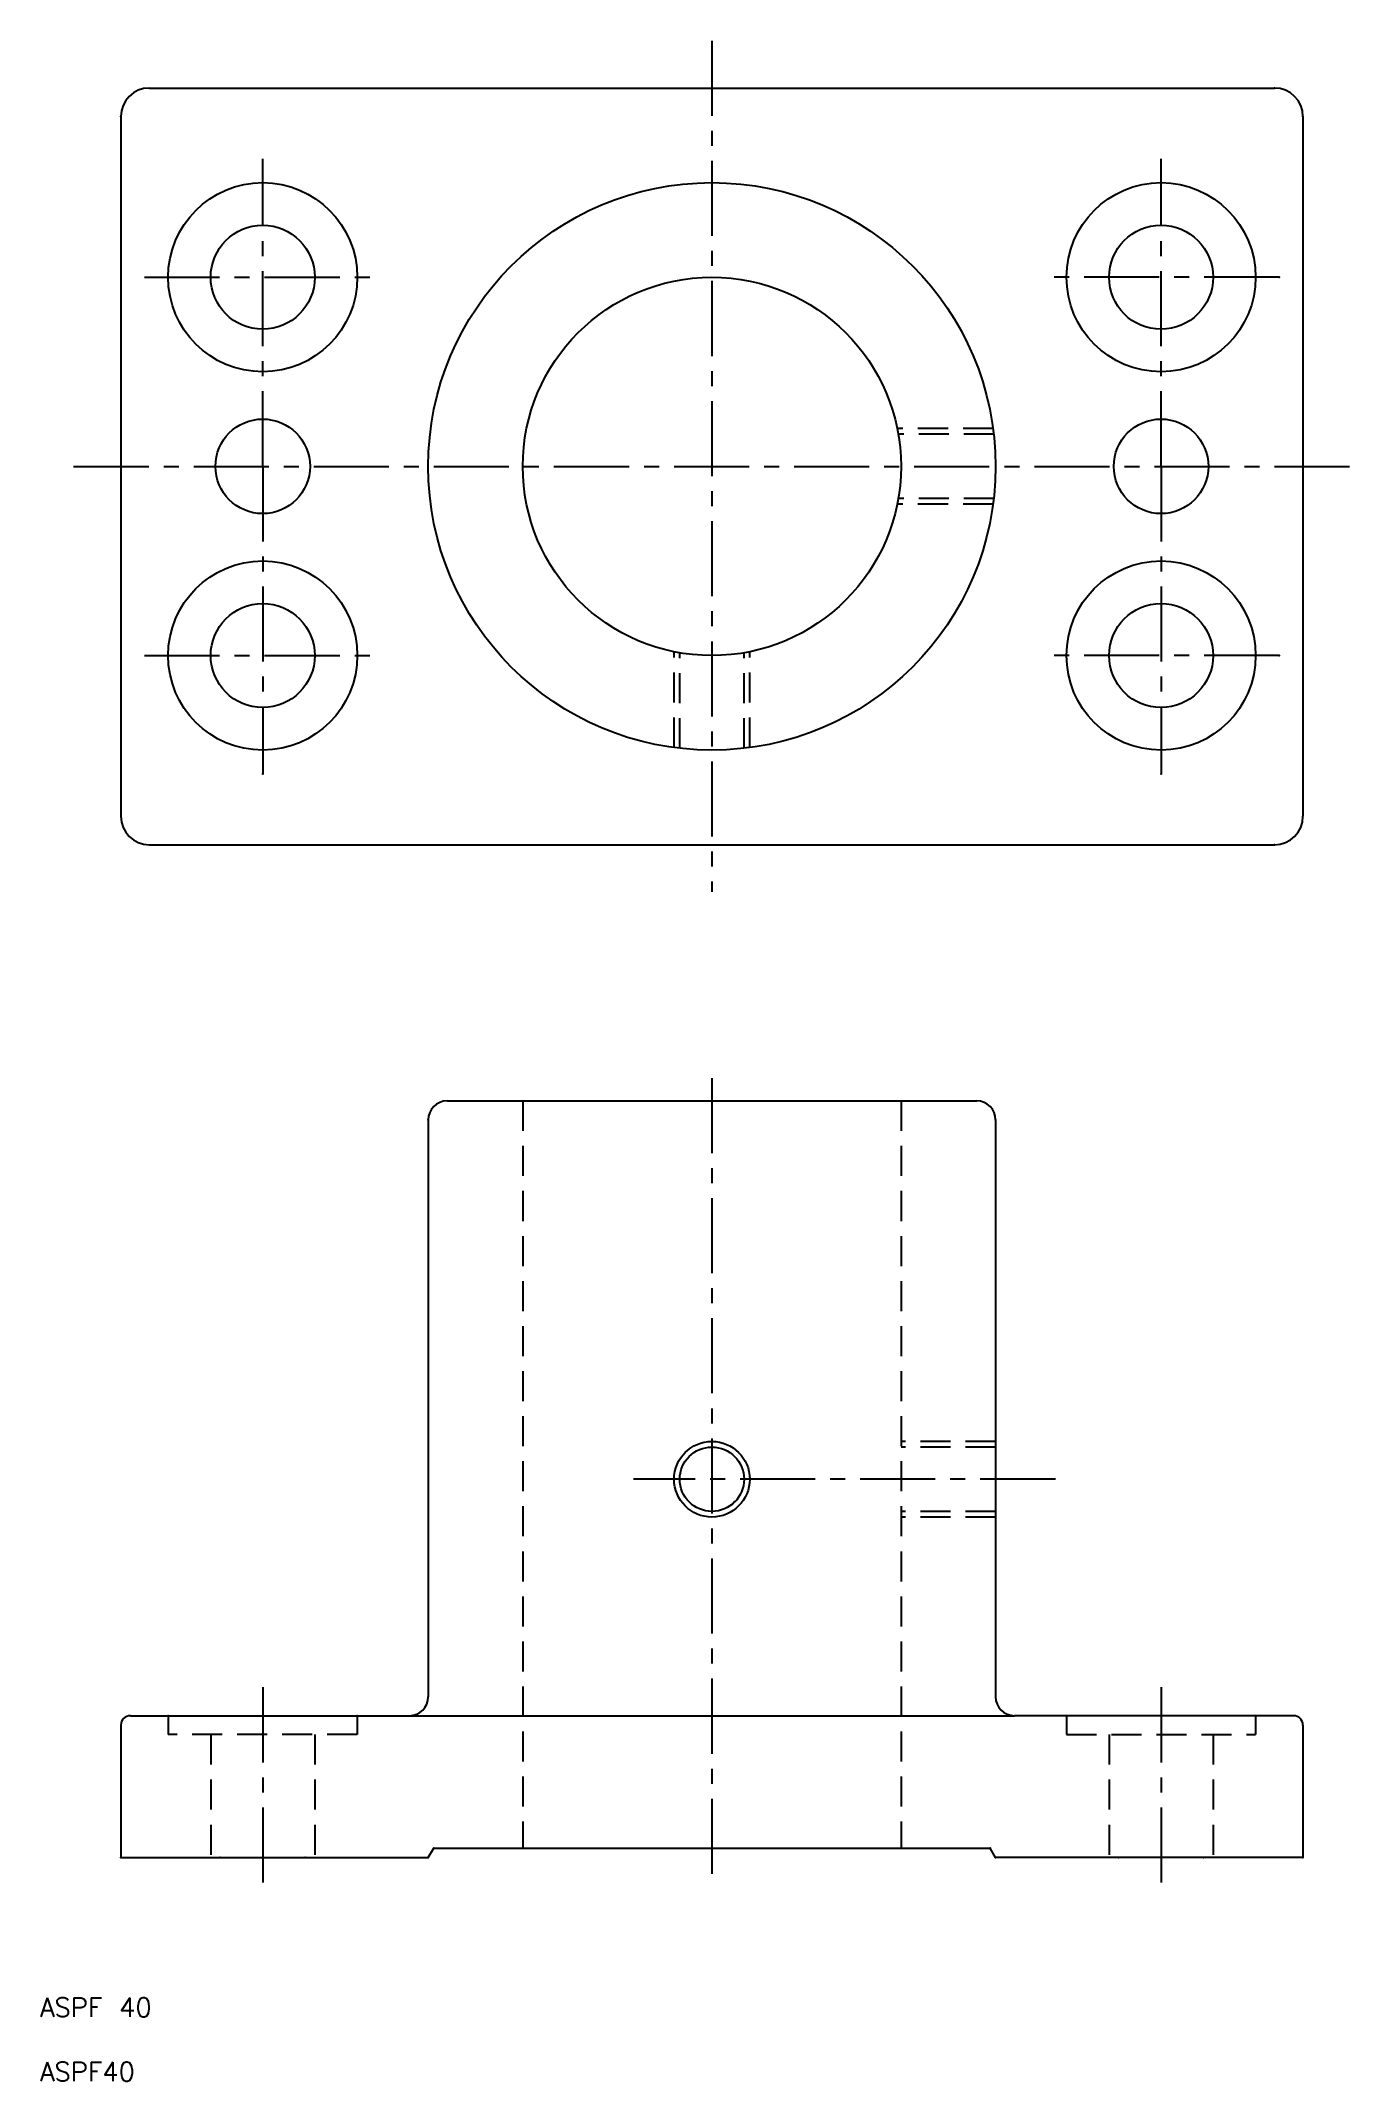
# Model space of a CAD drawing. Extents: x -21 to 118, y 54 to 270.
import ezdxf

# ---------------------------------------------------------------- set-up
doc = ezdxf.new("R2010")
doc.units = 0
doc.header["$LTSCALE"] = 0.25
doc.linetypes.add('CENTER', pattern=[50.8, 31.75, -6.35, 6.35, -6.35])
doc.linetypes.add('DASHED', pattern=[19.05, 12.7, -6.35])
doc.layers.get('0').update_dxf_attribs({"linetype": 'CONTINUOUS'})
doc.layers.add('CENTER', color=1, linetype='CENTER')
doc.styles.get("Standard").update_dxf_attribs({"font": 'txt.shx', "bigfont": 'extfont.shx'})

msp = doc.modelspace()

# ---------------------------------------------------------------- linework, layer by layer
for p, q in [((-9.5, 264.62), (109.5, 264.62)), ((-12.5, 261.62), (-12.5, 187.62)), ((112.5, 261.62), (112.5, 187.62)), ((-9.5, 184.62), (109.5, 184.62)), ((22, 157.53), (78, 157.53)), ((20, 155.53), (20, 94.53)), ((80, 155.53), (80, 94.53)), ((-12.5, 91.53), (-12.5, 77.53)), ((-11.5, 92.53), (18, 92.53)), ((18, 92.53), (82, 92.53)), ((111.5, 92.53), (82, 92.53)), ((112.5, 91.53), (112.5, 77.53)), ((20, 77.53), (20.58, 78.53)), ((20.58, 78.53), (79.42, 78.53)), ((80, 77.53), (79.42, 78.53)), ((-12.5, 77.53), (20, 77.53)), ((112.5, 77.53), (80, 77.53))]:
    msp.add_line(p, q)
at = {"color": 3, "linetype": 'DASHED'}
for p, q in [((79.73, 228.62), (69.6, 228.62)), ((79.81, 228.02), (69.71, 228.02)), ((79.73, 220.62), (69.6, 220.62)), ((79.81, 221.22), (69.71, 221.22)), ((46, 194.88), (46, 205.02)), ((54, 194.88), (54, 205.02)), ((46.6, 194.81), (46.6, 204.91)), ((53.4, 194.81), (53.4, 204.91)), ((30, 157.53), (30, 78.53)), ((70, 157.53), (70, 78.53)), ((80, 121.53), (70, 121.53)), ((80, 120.93), (70, 120.93)), ((80, 114.13), (70, 114.13)), ((80, 113.53), (70, 113.53)), ((-7.5, 92.53), (-7.5, 90.53)), ((12.5, 92.53), (12.5, 90.53)), ((87.5, 92.53), (87.5, 90.53)), ((107.5, 92.53), (107.5, 90.53)), ((12.5, 90.53), (-7.5, 90.53)), ((-3, 90.53), (-3, 77.53)), ((8, 90.53), (8, 77.53)), ((87.5, 90.53), (107.5, 90.53)), ((92, 90.53), (92, 77.53)), ((103, 90.53), (103, 77.53))]:
    msp.add_line(p, q, dxfattribs=at)
for centre, radius in [((2.5, 244.62), 10), ((50, 224.62), 30), ((97.5, 244.62), 10), ((2.5, 244.62), 5.5), ((97.5, 244.62), 5.5), ((50, 224.62), 20), ((2.5, 224.62), 5), ((97.5, 224.62), 5), ((2.5, 204.62), 10), ((97.5, 204.62), 10), ((2.5, 204.62), 5.5), ((97.5, 204.62), 5.5), ((50, 117.53), 3.4)]:
    msp.add_circle(centre, radius)
at = {"color": 3}
msp.add_circle((50, 117.53), 4, dxfattribs=at)
for centre, radius, start, end in [((-9.5, 261.62), 3, 90, 180), ((109.5, 261.62), 3, 0, 90), ((-9.5, 187.62), 3, 180, 270), ((109.5, 187.62), 3, 270, 0), ((22, 155.53), 2, 90, 180), ((78, 155.53), 2, 0, 90), ((18, 94.53), 2, 270, 0), ((82, 94.53), 2, 180, 270), ((-11.5, 91.53), 1, 90, 180), ((111.5, 91.53), 1, 0, 90)]:
    msp.add_arc(centre, radius, start, end)
for p in [(109.5, 264.62), (-12.5, 261.62), (112.5, 261.62), (110, 244.62), (110, 204.62), (2.5, 192.12), (97.5, 192.12), (109.5, 184.62), (20, 155.53), (80, 155.53), (20.58, 78.53), (79.42, 78.53), (-12.5, 77.53), (-12.5, 77.53), (20, 77.53), (80, 77.53), (112.5, 77.53), (112.5, 77.53)]:
    msp.add_point(p)
at = {"color": 3, "linetype": 'DASHED'}
for p in [(-7.5, 92.53), (-7.5, 92.53), (12.5, 92.53), (87.5, 92.53), (107.5, 92.53), (107.5, 92.53), (-2, 77.53), (7, 77.53), (93, 77.53), (102, 77.53)]:
    msp.add_point(p, dxfattribs=at)
at = {"layer": 'CENTER', "color": 1, "linetype": 'CENTER'}
for p, q in [((50, 269.62), (50, 179.62)), ((2.5, 224.62), (2.5, 257.12)), ((97.5, 224.62), (97.5, 257.12)), ((-10, 244.62), (15, 244.62)), ((110, 244.62), (85, 244.62)), ((-17.5, 224.62), (117.5, 224.62)), ((2.5, 224.62), (2.5, 192.12)), ((97.5, 224.62), (97.5, 192.12)), ((-10, 204.62), (15, 204.62)), ((110, 204.62), (85, 204.62)), ((50, 159.95), (50, 74.26)), ((86.32, 117.53), (41.7, 117.53)), ((2.5, 95.53), (2.5, 74.53)), ((97.5, 95.53), (97.5, 74.53))]:
    msp.add_line(p, q, dxfattribs=at)

# ---------------------------------------------------------------- texts
for s, p in [('ASPF 40', (-21.06, 60.69)), ('ASPF40', (-21.06, 53.88))]:
    msp.add_text(s, height=2).set_placement(p)

doc.saveas('drawing.dxf')
